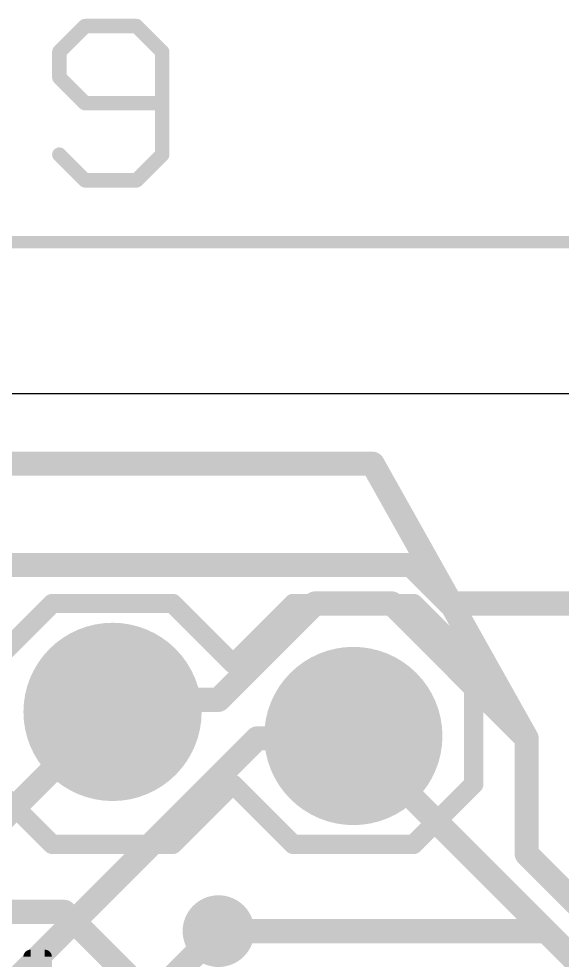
# Model space of a CAD drawing. Extents: x -4.9 to 30, y 1.2 to 21.4.
# Drawn here: x 16.79 to 22.52, y 11.48 to 21.4 of the extents above; entities that cross this region are included whole.
import ezdxf

# ---------------------------------------------------------------- set-up
doc = ezdxf.new("R2010")
doc.units = 0
for name, color, linetype in [('1', 22, 'CONTINUOUS'), ('16', 175, 'CONTINUOUS'), ('17', 82, 'CONTINUOUS'), ('18', 82, 'CONTINUOUS'), ('20', 7, 'CONTINUOUS'), ('21', 253, 'CONTINUOUS'), ('51', 253, 'CONTINUOUS')]:
    doc.layers.add(name, color=color, linetype=linetype)

# ---------------------------------------------------------------- blocks, each defined once
blk = doc.blocks.new('RECT')
blk.add_solid([(-0.5, -0.5), (0.5, -0.5), (-0.5, 0.5), (0.5, 0.5)])
blk = doc.blocks.new('ROUNDP')
at = {"const_width": 0.5}
blk.add_lwpolyline([(0, -0.25, 1), (0, 0.25, 1), (0, -0.25)], format="xyb", dxfattribs=at)
blk = doc.blocks.new('RECT48000X112000R50')
at = {"const_width": 0.075}
blk.add_lwpolyline([(0.1125, -0.275), (0.1125, 0.275, 0.4142), (0.075, 0.3125), (-0.075, 0.3125, 0.4142), (-0.1125, 0.275), (-0.1125, -0.275, 0.4142), (-0.075, -0.3125), (0.075, -0.3125, 0.4142)], format="xyb", close=True, dxfattribs=at)
blk.add_solid([(-0.0938, -0.2938), (0.0938, -0.2938), (-0.0938, 0.2938), (0.0938, 0.2938)])
blk = doc.blocks.new('ROUNDV')
at = {"const_width": 0.5}
blk.add_lwpolyline([(0, -0.25, 1), (0, 0.25, 1), (0, -0.25)], format="xyb", dxfattribs=at)

msp = doc.modelspace()

# ---------------------------------------------------------------- linework, layer by layer
at = {"layer": '1'}
for points, const_width in [([(17.4903, 21.3277), (17.2192, 21.0565)], 0.1524), ([(18.0327, 21.3277), (17.4903, 21.3277)], 0.1524), ([(18.3038, 21.0565), (18.0327, 21.3277)], 0.1524), ([(17.2192, 21.0565), (17.2192, 20.7854)], 0.1524), ([(18.3038, 19.9719), (18.3038, 21.0565)], 0.1524), ([(17.2192, 20.7854), (17.4903, 20.5142)], 0.1524), ([(17.4903, 20.5142), (18.3038, 20.5142)], 0.1524), ([(17.2192, 19.9719), (17.4903, 19.7007)], 0.1524), ([(18.0327, 19.7007), (18.3038, 19.9719)], 0.1524), ([(17.4903, 19.7007), (18.0327, 19.7007)], 0.1524), ([(29.125, 19.05), (0.065, 19.05)], 0.13), ([(15.1684, 16.7132), (20.5232, 16.7132)], 0.254), ([(22.1488, 13.8176), (20.5232, 16.7132)], 0.254), ([(22.1488, 12.5984), (22.1488, 13.8176)], 0.254), ([(24.1808, 10.5664), (22.1488, 12.5984)], 0.254), ([(16.0528, 11.9888), (17.272, 11.9888)], 0.254), ([(17.272, 11.9888), (19.1008, 10.16)], 0.254), ([(22.352, 11.7856), (18.8976, 11.7856)], 0.254), ([(23.9776, 10.16), (22.352, 11.7856)], 0.254)]:
    msp.add_lwpolyline(points, dxfattribs=dict(at, const_width=const_width))
for points, const_width in [([(17.4903, 21.3658, 1), (17.4903, 21.2896)], 0.0762), ([(17.5173, 21.3007, 1), (17.4634, 21.3546)], 0.0762), ([(18.0596, 21.3546, 1), (18.0057, 21.3007)], 0.0762), ([(18.0327, 21.2896, 1), (18.0327, 21.3658)], 0.0762), ([(17.1922, 21.0835, 1), (17.2461, 21.0296)], 0.0762), ([(17.2573, 21.0565, 1), (17.1811, 21.0565)], 0.0762), ([(18.3419, 21.0565, 1), (18.2657, 21.0565)], 0.0762), ([(18.2769, 21.0296, 1), (18.3308, 21.0835)], 0.0762), ([(17.2461, 20.8123, 1), (17.1922, 20.7584)], 0.0762), ([(17.1811, 20.7854, 1), (17.2573, 20.7854)], 0.0762), ([(17.4903, 20.5523, 1), (17.4903, 20.4761)], 0.0762), ([(17.4634, 20.4873, 1), (17.5173, 20.5411)], 0.0762), ([(18.3038, 20.4761, 1), (18.3038, 20.5523)], 0.0762), ([(17.2461, 19.9988, 1), (17.1922, 19.9449)], 0.0762), ([(18.3308, 19.9449, 1), (18.2769, 19.9988)], 0.0762), ([(18.2657, 19.9719, 1), (18.3419, 19.9719)], 0.0762), ([(17.4903, 19.7388, 1), (17.4903, 19.6626)], 0.0762), ([(17.4634, 19.6738, 1), (17.5173, 19.7276)], 0.0762), ([(18.0057, 19.7276, 1), (18.0596, 19.6738)], 0.0762), ([(18.0327, 19.6626, 1), (18.0327, 19.7388)], 0.0762), ([(20.5786, 16.7443, 1), (20.4678, 16.6821)], 0.127), ([(20.5232, 16.6497, 1), (20.5232, 16.7767)], 0.127), ([(22.2123, 13.8176, 1), (22.0853, 13.8176)], 0.127), ([(22.0934, 13.7865, 1), (22.2042, 13.8487)], 0.127), ([(22.1937, 12.6433, 1), (22.1039, 12.5535)], 0.127), ([(22.0853, 12.5984, 1), (22.2123, 12.5984)], 0.127), ([(17.3169, 12.0337, 1), (17.2271, 11.9439)], 0.127), ([(17.272, 11.9253, 1), (17.272, 12.0523)], 0.127), ([(18.8976, 11.8491, 1), (18.8976, 11.7221)], 0.127), ([(22.3969, 11.8305, 1), (22.3071, 11.7407)], 0.127), ([(22.352, 11.7221, 1), (22.352, 11.8491)], 0.127)]:
    msp.add_lwpolyline(points, format="xyb", dxfattribs=dict(at, const_width=const_width))
at = {"layer": '16', "const_width": 0.254}
for points in [[(14.224, 15.6464), (20.9296, 15.6464)], [(20.9296, 15.6464), (21.336, 15.24)], [(19.9136, 15.24), (18.8976, 14.224)], [(20.7264, 15.24), (19.9136, 15.24)], [(22.1488, 13.8176), (20.7264, 15.24)], [(21.336, 15.24), (24.13, 15.24)], [(17.8816, 14.224), (17.78, 14.097)], [(18.8976, 14.224), (17.8816, 14.224)], [(17.6784, 14.0208), (17.78, 14.097)], [(17.6784, 14.0208), (13.208, 9.5504)], [(14.224, 8.7376), (19.304, 13.8176)], [(19.304, 13.8176), (20.32, 13.8176)], [(20.32, 13.8176), (20.32, 13.843)], [(20.32, 13.8176), (23.9776, 10.16)], [(22.1488, 12.5984), (22.1488, 13.8176)], [(24.5872, 10.16), (22.1488, 12.5984)], [(18.8976, 11.7856), (15.0368, 7.9248)]]:
    msp.add_lwpolyline(points, dxfattribs=at)
at = {"layer": '16', "const_width": 0.127}
for points in [[(20.9745, 15.6913, 1), (20.8847, 15.6015)], [(20.9296, 15.5829, 1), (20.9296, 15.7099)], [(19.9136, 15.3035, 1), (19.9136, 15.1765)], [(19.9585, 15.1951, 1), (19.8687, 15.2849)], [(20.7713, 15.2849, 1), (20.6815, 15.1951)], [(20.7264, 15.1765, 1), (20.7264, 15.3035)], [(21.336, 15.3035, 1), (21.336, 15.1765)], [(21.2911, 15.1951, 1), (21.3809, 15.2849)], [(17.8816, 14.2875, 1), (17.8816, 14.1605)], [(17.9312, 14.1843, 1), (17.832, 14.2637)], [(18.8527, 14.2689, 1), (18.9425, 14.1791)], [(18.8976, 14.1605, 1), (18.8976, 14.2875)], [(17.7304, 14.1367, 1), (17.8296, 14.0573)], [(17.8181, 14.0462, 1), (17.7419, 14.1478)], [(17.6403, 14.0716, 1), (17.7165, 13.97)], [(17.7233, 13.9759, 1), (17.6335, 14.0657)], [(19.304, 13.8811, 1), (19.304, 13.7541)], [(19.3489, 13.7727, 1), (19.2591, 13.8625)], [(20.3835, 13.843, 1), (20.2565, 13.843)], [(20.3649, 13.8625, 1), (20.2751, 13.7727)], [(20.32, 13.7541, 1), (20.32, 13.8811)], [(22.2123, 13.8176, 1), (22.0853, 13.8176)], [(22.1039, 13.7727, 1), (22.1937, 13.8625)], [(20.2565, 13.8176, 1), (20.3835, 13.8176)], [(22.1937, 12.6433, 1), (22.1039, 12.5535)], [(22.0853, 12.5984, 1), (22.2123, 12.5984)], [(18.9425, 11.7407, 1), (18.8527, 11.8305)]]:
    msp.add_lwpolyline(points, format="xyb", dxfattribs=at)
at = {"layer": '20'}
msp.add_line((29.19, 17.45), (0, 17.45), dxfattribs=at)
at = {"layer": '21', "const_width": 0.2032}
for points in [[(17.145, 15.24), (16.51, 14.605)], [(17.145, 15.24), (18.415, 15.24)], [(18.415, 15.24), (19.05, 14.605)], [(19.685, 15.24), (19.05, 14.605)], [(19.685, 15.24), (20.955, 15.24)], [(20.955, 15.24), (21.59, 14.605)], [(21.59, 14.605), (21.59, 13.335)], [(16.51, 13.335), (17.145, 12.7)], [(19.05, 13.335), (18.415, 12.7)], [(19.05, 13.335), (19.685, 12.7)], [(21.59, 13.335), (20.955, 12.7)], [(18.415, 12.7), (17.145, 12.7)], [(20.955, 12.7), (19.685, 12.7)]]:
    msp.add_lwpolyline(points, dxfattribs=at)
at = {"layer": '21', "const_width": 0.1016}
for points in [[(17.145, 15.2908, 1), (17.145, 15.1892)], [(17.1809, 15.2041, 1), (17.1091, 15.2759)], [(18.4509, 15.2759, 1), (18.3791, 15.2041)], [(18.415, 15.1892, 1), (18.415, 15.2908)], [(19.685, 15.2908, 1), (19.685, 15.1892)], [(19.7209, 15.2041, 1), (19.6491, 15.2759)], [(20.9909, 15.2759, 1), (20.9191, 15.2041)], [(20.955, 15.1892, 1), (20.955, 15.2908)], [(19.0141, 14.6409, 1), (19.0859, 14.5691)], [(19.0141, 14.5691, 1), (19.0859, 14.6409)], [(21.6408, 14.605, 1), (21.5392, 14.605)], [(21.5541, 14.5691, 1), (21.6259, 14.6409)], [(19.0859, 13.3709, 1), (19.0141, 13.2991)], [(19.0859, 13.2991, 1), (19.0141, 13.3709)], [(21.6259, 13.2991, 1), (21.5541, 13.3709)], [(21.5392, 13.335, 1), (21.6408, 13.335)], [(17.145, 12.7508, 1), (17.145, 12.6492)], [(17.1091, 12.6641, 1), (17.1809, 12.7359)], [(18.3791, 12.7359, 1), (18.4509, 12.6641)], [(18.415, 12.6492, 1), (18.415, 12.7508)], [(19.685, 12.7508, 1), (19.685, 12.6492)], [(19.6491, 12.6641, 1), (19.7209, 12.7359)], [(20.9191, 12.7359, 1), (20.9909, 12.6641)], [(20.955, 12.6492, 1), (20.955, 12.7508)]]:
    msp.add_lwpolyline(points, format="xyb", dxfattribs=at)

# ---------------------------------------------------------------- block references
at = {"layer": '1'}
msp.add_blockref('RECT48000X112000R50', (16.99, 11.24), dxfattribs=at)
at = {"layer": '17', "xscale": 1.8796, "yscale": 1.8796, "rotation": 90}
for p in [(17.78, 14.097), (17.78, 14.097), (20.32, 13.843), (20.32, 13.843)]:
    msp.add_blockref('ROUNDP', p, dxfattribs=at)
at = {"layer": '18', "xscale": 0.7564, "yscale": 0.7564}
msp.add_blockref('ROUNDV', (18.8976, 11.7856), dxfattribs=at)
msp.add_blockref('ROUNDV', (18.8976, 11.7856), dxfattribs=at)
at = {"layer": '51', "xscale": 0.508, "yscale": 0.508}
for p in [(17.78, 13.97), (20.32, 13.97)]:
    msp.add_blockref('RECT', p, dxfattribs=at)

doc.saveas('drawing.dxf')
